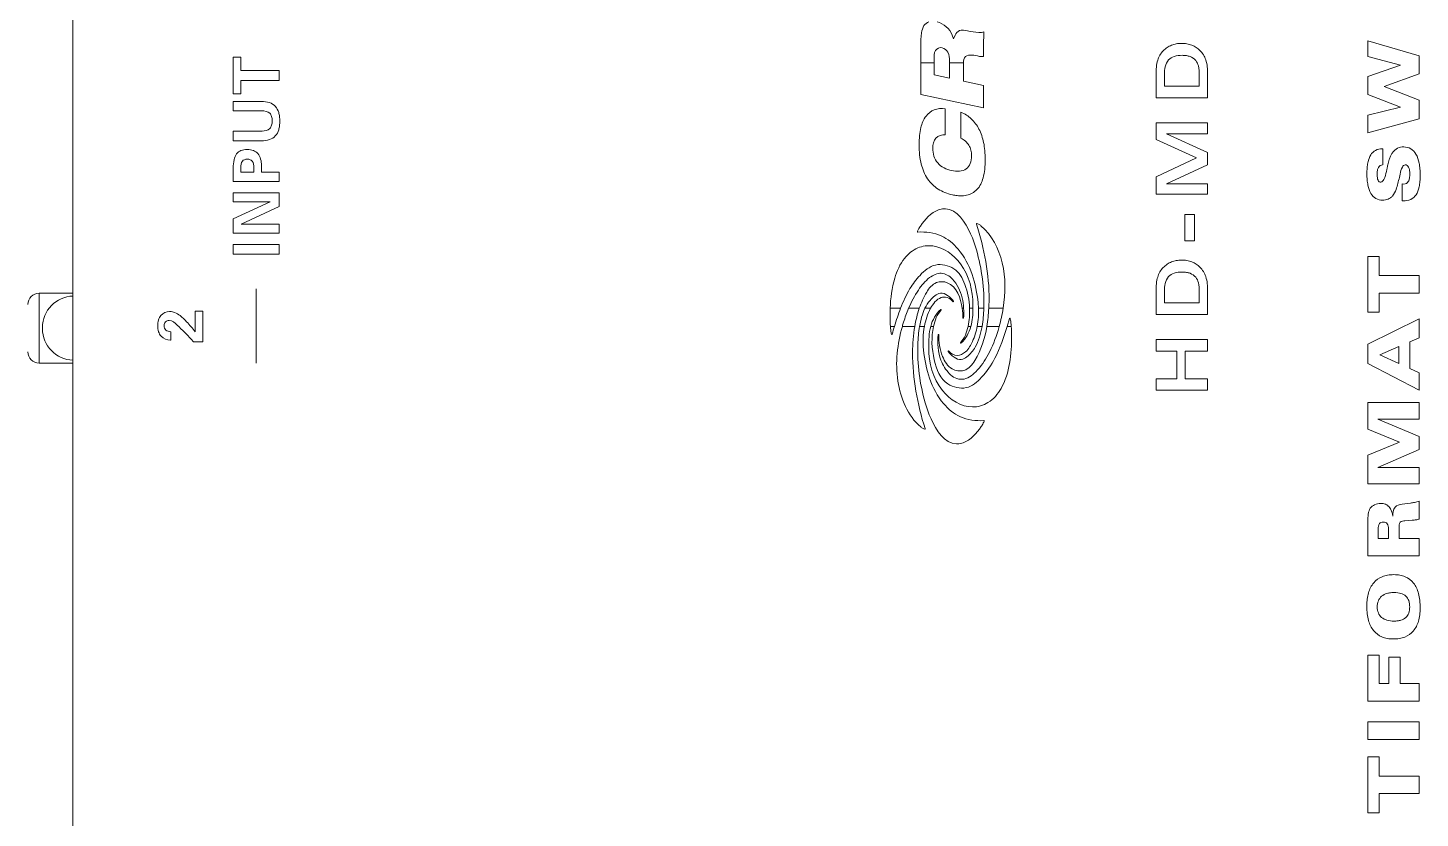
# Model space of a CAD drawing. Header units: millimetres. Extents: x 52029 to 181395, y -167683 to -9934.
# Drawn here: x 69179 to 70091, y -43267 to -42750 of the extents above; entities that cross this region are included whole.
import ezdxf

# ---------------------------------------------------------------- set-up
doc = ezdxf.new("R2010")
doc.units = ezdxf.units.MM
doc.header["$LTSCALE"] = 3
doc.layers.add('FUR', color=8, linetype='Continuous', lineweight=5)

# ---------------------------------------------------------------- blocks, each defined once
blk = doc.blocks.new('hdmd400rx')
at = {"color": 7, "linetype": 'Continuous'}
for p, q in [((-24.434, 181.742), (-24.434, 183.957)), ((-24.434, 183.957), (-19.857, 183.957)), ((-22.183, 183.735), (-22.109, 183.735)), ((-19.857, 181.742), (-19.857, 183.957)), ((-142.16, 181.742), (142.16, 181.742)), ((-22.933, 175.333), (-22.933, 175.365)), ((-22.38, 175.333), (-22.933, 175.333)), ((-23.045, 173.849), (-22.874, 174.004)), ((-23.045, 173.241), (-23.045, 173.849)), ((-21.037, 173.241), (-23.045, 173.241)), ((-22.38, 173.734), (-21.037, 173.734)), ((-21.037, 173.734), (-21.037, 173.241)), ((-17.3, 168.244), (-17.3, 171.245)), ((-17.3, 171.245), (-16.661, 171.245)), ((-16.661, 171.245), (-16.661, 168.244)), ((-15.921, 168.244), (-15.921, 171.245)), ((-15.921, 171.245), (-14.995, 171.245)), ((-15.345, 170.728), (-15.345, 168.244)), ((-14.179, 168.244), (-15.345, 170.728)), ((-14.995, 171.245), (-13.866, 168.832)), ((-13.866, 168.832), (-13.866, 171.245)), ((-13.866, 171.245), (-13.29, 171.245)), ((-13.29, 171.245), (-13.29, 168.244)), ((-12.55, 168.244), (-12.55, 171.245)), ((-12.55, 171.245), (-11.661, 171.245)), ((-11.941, 170.744), (-11.941, 169.906)), ((-11.636, 170.744), (-11.941, 170.744)), ((-9.874, 169.397), (-9.874, 171.245)), ((-9.874, 171.245), (-9.236, 171.245)), ((-9.236, 171.245), (-9.236, 169.353)), ((-7.915, 169.381), (-7.915, 171.245)), ((-7.915, 171.245), (-7.299, 171.245)), ((-7.299, 171.245), (-7.299, 169.397)), ((-6.803, 170.757), (-6.803, 171.245)), ((-6.803, 171.245), (-4.392, 171.245)), ((-5.92, 170.757), (-6.803, 170.757)), ((-5.92, 168.244), (-5.92, 170.757)), ((-5.275, 170.757), (-5.275, 168.244)), ((-4.392, 170.757), (-5.275, 170.757)), ((-4.392, 171.245), (-4.392, 170.757)), ((-19.577, 169.737), (-24.452, 169.737)), ((-11.941, 169.906), (-11.636, 169.906)), ((-11.941, 169.402), (-11.941, 168.244)), ((-11.496, 169.402), (-11.941, 169.402)), ((-16.661, 168.244), (-17.3, 168.244)), ((-15.345, 168.244), (-15.921, 168.244)), ((-13.29, 168.244), (-14.179, 168.244)), ((-11.941, 168.244), (-12.55, 168.244)), ((-5.275, 168.244), (-5.92, 168.244)), ((-22.03, 128.218), (-22.03, 127.957)), ((-20.85, 128.232), (-20.85, 127.553)), ((-22.03, 126.622), (-22.03, 127.435)), ((-20.85, 127.026), (-20.85, 126.326)), ((-22.03, 125.991), (-22.03, 126.308)), ((-20.85, 125.957), (-20.85, 125.589)), ((-7.724, 122.125), (-6.852, 126.225)), ((-6.852, 126.225), (-3.651, 126.225)), ((-4.769, 126.225), (-4.769, 125.349)), ((-22.03, 125.396), (-22.03, 125.577)), ((-5.563, 125.349), (-5.773, 124.36)), ((-4.542, 125.349), (-5.563, 125.349)), ((-14.324, 124.621), (-14.324, 124.71)), ((-9.481, 124.631), (-7.778, 124.631)), ((-5.773, 124.36), (-4.664, 124.36)), ((-4.769, 124.36), (-4.769, 123.437)), ((-2.953, 124.182), (-3.206, 124.092)), ((-3.206, 124.092), (-2.961, 123.981)), ((-29.735, 123.891), (-29.735, 123.822)), ((-22.03, 123.13), (-22.03, 122.949)), ((-20.85, 123.514), (-20.85, 123.427)), ((-8.003, 123.606), (-9.705, 123.606)), ((-5.968, 123.441), (-6.248, 122.125)), ((-4.882, 123.441), (-5.968, 123.441)), ((-4.769, 123.437), (-4.882, 123.441)), ((-22.03, 122.218), (-22.03, 122.536)), ((-20.85, 123.038), (-20.85, 122.814)), ((-20.628, 122.813), (-20.85, 122.814)), ((-20.484, 122.476), (-20.85, 122.45)), ((-20.85, 122.45), (-20.85, 122.104)), ((-22.03, 121.091), (-22.03, 121.905)), ((-20.85, 121.779), (-20.85, 120.838)), ((-6.248, 122.125), (-7.724, 122.125)), ((-22.296, 121.169), (-22.03, 121.091)), ((-22.03, 120.309), (-22.03, 120.57)), ((-22.03, 120.57), (-21.514, 120.418)), ((-26.221, 107.453), (-26.221, 110.829)), ((-26.221, 110.829), (-25.461, 110.829)), ((-25.461, 110.829), (-25.461, 109.474)), ((-23.662, 109.474), (-23.662, 110.829)), ((-23.662, 110.829), (-22.902, 110.829)), ((-22.902, 110.829), (-22.902, 107.453)), ((-21.252, 107.453), (-21.252, 110.829)), ((-21.252, 110.829), (-19.799, 110.829)), ((-13.369, 107.453), (-13.369, 110.829)), ((-13.369, 110.829), (-12.231, 110.829)), ((-12.231, 110.829), (-11.002, 108.174)), ((-11.002, 108.174), (-9.794, 110.829)), ((-9.794, 110.829), (-8.695, 110.829)), ((-8.695, 110.829), (-8.695, 107.453)), ((-7.056, 107.453), (-7.056, 110.829)), ((-7.056, 110.829), (-5.603, 110.829)), ((-25.461, 109.474), (-23.662, 109.474)), ((-20.492, 110.284), (-20.492, 107.997)), ((-19.73, 110.284), (-20.492, 110.284)), ((-12.694, 110.144), (-12.694, 107.453)), ((-11.462, 107.453), (-12.694, 110.144)), ((-9.423, 110.144), (-10.636, 107.453)), ((-9.423, 107.453), (-9.423, 110.144)), ((-6.296, 110.284), (-6.296, 107.997)), ((-5.534, 110.284), (-6.296, 110.284)), ((-25.461, 108.929), (-25.461, 107.453)), ((-23.662, 108.929), (-25.461, 108.929)), ((-23.662, 107.453), (-23.662, 108.929)), ((-16.429, 108.316), (-16.429, 108.943)), ((-16.429, 108.943), (-14.715, 108.943)), ((-14.715, 108.943), (-14.715, 108.316)), ((-20.492, 107.997), (-19.776, 107.997)), ((-14.715, 108.316), (-16.429, 108.316)), ((-6.296, 107.997), (-5.58, 107.997)), ((-25.461, 107.453), (-26.221, 107.453)), ((-22.902, 107.453), (-23.662, 107.453)), ((-19.696, 107.453), (-21.252, 107.453)), ((-12.694, 107.453), (-13.369, 107.453)), ((-10.636, 107.453), (-11.462, 107.453)), ((-8.695, 107.453), (-9.423, 107.453)), ((-5.5, 107.453), (-7.056, 107.453)), ((-53.894, 96.227), (-53.894, 96.968)), ((-53.894, 96.968), (-50.23, 96.968)), ((-50.23, 96.968), (-50.23, 96.227)), ((-49.091, 93.592), (-49.091, 96.968)), ((-49.091, 96.968), (-47.937, 96.968)), ((-47.937, 96.968), (-47.937, 93.592)), ((-46.574, 93.592), (-46.574, 96.968)), ((-46.574, 96.968), (-43.564, 96.968)), ((-43.564, 96.968), (-43.564, 96.227)), ((-37.067, 93.592), (-37.067, 96.968)), ((-37.067, 96.968), (-35.131, 96.968)), ((-32.355, 93.592), (-32.355, 96.968)), ((-32.355, 96.968), (-30.476, 96.968)), ((-30.476, 96.968), (-29.609, 94.876)), ((-29.609, 94.876), (-28.764, 96.968)), ((-28.764, 96.968), (-27.02, 96.968)), ((-27.02, 96.968), (-27.02, 93.592)), ((-26.204, 93.592), (-24.455, 96.968)), ((-24.455, 96.968), (-23.201, 96.968)), ((-23.201, 96.968), (-21.532, 93.592)), ((-21.112, 96.227), (-21.112, 96.968)), ((-21.112, 96.968), (-17.448, 96.968)), ((-17.448, 96.968), (-17.448, 96.227)), ((-8.436, 93.592), (-9.352, 96.968)), ((-9.352, 96.968), (-8.203, 96.968)), ((-8.203, 96.968), (-7.679, 94.821)), ((-7.679, 94.821), (-6.852, 96.968)), ((-6.852, 96.968), (-5.676, 96.968)), ((-5.676, 96.968), (-4.928, 94.821)), ((-4.928, 94.821), (-4.365, 96.968)), ((-4.365, 96.968), (-3.332, 96.968)), ((-3.332, 96.968), (-4.307, 93.592)), ((-52.638, 96.227), (-53.894, 96.227)), ((-52.638, 93.592), (-52.638, 96.227)), ((-51.486, 96.227), (-51.486, 93.592)), ((-50.23, 96.227), (-51.486, 96.227)), ((-45.42, 96.227), (-45.42, 95.592)), ((-43.564, 96.227), (-45.42, 96.227)), ((-35.937, 96.284), (-35.937, 95.609)), ((-35.296, 96.284), (-35.937, 96.284)), ((-31.268, 96.311), (-31.268, 93.592)), ((-30.101, 93.592), (-31.268, 96.311)), ((-28.103, 96.311), (-29.238, 93.592)), ((-28.103, 93.592), (-28.103, 96.311)), ((-23.89, 96.165), (-24.462, 94.938)), ((-23.35, 94.938), (-23.89, 96.165)), ((-19.855, 96.227), (-21.112, 96.227)), ((-19.855, 93.592), (-19.855, 96.227)), ((-18.704, 96.227), (-18.704, 93.592)), ((-17.448, 96.227), (-18.704, 96.227)), ((-10.402, 95.982), (-11.457, 95.982)), ((-10.402, 96.021), (-10.402, 95.982)), ((-6.328, 95.89), (-7.219, 93.592)), ((-5.497, 93.592), (-6.328, 95.89)), ((-45.42, 95.592), (-43.706, 95.592)), ((-45.42, 94.853), (-45.42, 93.592)), ((-43.706, 94.853), (-45.42, 94.853)), ((-43.706, 95.592), (-43.706, 94.853)), ((-35.937, 95.609), (-35.296, 95.609)), ((-35.937, 94.915), (-35.937, 93.592)), ((-35.225, 94.915), (-35.937, 94.915)), ((-24.462, 94.938), (-23.35, 94.938)), ((-12.054, 94.849), (-12.272, 94.897)), ((-34.733, 94.061), (-34.765, 94.528)), ((-33.669, 94.718), (-33.607, 94.157)), ((-24.799, 94.201), (-25.071, 93.592)), ((-23.045, 94.201), (-24.799, 94.201)), ((-22.791, 93.592), (-23.045, 94.201)), ((-13.815, 94.656), (-13.815, 94.707)), ((-13.815, 94.707), (-12.704, 94.707)), ((-12.704, 94.707), (-12.714, 94.604)), ((-51.486, 93.592), (-52.638, 93.592)), ((-47.937, 93.592), (-49.091, 93.592)), ((-45.42, 93.592), (-46.574, 93.592)), ((-35.937, 93.592), (-37.067, 93.592)), ((-33.481, 93.592), (-34.653, 93.592)), ((-31.268, 93.592), (-32.355, 93.592)), ((-29.238, 93.592), (-30.101, 93.592)), ((-27.02, 93.592), (-28.103, 93.592)), ((-25.071, 93.592), (-26.204, 93.592)), ((-21.532, 93.592), (-22.791, 93.592)), ((-18.704, 93.592), (-19.855, 93.592)), ((-7.219, 93.592), (-8.436, 93.592)), ((-4.307, 93.592), (-5.497, 93.592))]:
    blk.add_line(p, q, dxfattribs=at)
for centre, radius, start, end in [((-23.696, 183.957), 0.738, 90, 180), ((-20.595, 183.957), 0.738, 0, 90), ((-22.183, 181.668), 2.067, 90, 177.9532), ((-22.109, 181.668), 2.067, 2.0468, 90), ((-29.963, 101.916), 27.222, 73.05698, 74.18841), ((-24.127, 119.709), 8.006, 72.83071, 74.8169), ((-24.621, 118.061), 9.726, 67.18397, 72.91131), ((-23.009, 120.714), 5.367, 79.48911, 96.06516), ((-20.47, 134.442), 12.344, 268.23689, 286.21554), ((-19.301, 130.93), 10.21, 254.49676, 261.27325), ((-22.838, 134.543), 14.257, 270.80747, 273.24803)]:
    blk.add_arc(centre, radius, start, end, dxfattribs=at)
for points, knots in [([(-22.933, 175.365), (-22.933, 175.583), (-22.796, 175.943), (-22.373, 176.163), (-21.996, 176.206), (-21.621, 176.164), (-21.206, 175.964), (-21.051, 175.615), (-21.054, 175.394), (-21.054, 175.381)], [0, 0, 0, 0, 0.23605, 0.359235, 0.500783, 0.641429, 0.763699, 0.986206, 1, 1, 1, 1]), ([(-22.874, 174.004), (-22.553, 174.291), (-22.14, 174.714), (-21.646, 175.23), (-21.646, 175.432)], [0, 0, 0, 0, 0.680971, 1, 1, 1, 1]), ([(-21.646, 175.432), (-21.646, 175.52), (-21.713, 175.71), (-21.956, 175.79), (-22.15, 175.76), (-22.341, 175.632), (-22.376, 175.448), (-22.38, 175.333)], [0, 0, 0, 0, 0.221723, 0.443446, 0.584259, 0.70767, 1, 1, 1, 1]), ([(-21.054, 175.381), (-21.058, 175.279), (-21.118, 175.044), (-21.349, 174.672), (-21.79, 174.232), (-22.157, 173.917), (-22.38, 173.734)], [0, 0, 0, 0, 0.141163, 0.329202, 0.60006, 1, 1, 1, 1]), ([(-11.661, 171.245), (-11.476, 171.245), (-11.155, 171.224), (-10.727, 171.071), (-10.478, 170.736), (-10.432, 170.335), (-10.478, 169.937), (-10.783, 169.477), (-11.223, 169.402), (-11.496, 169.402)], [0, 0, 0, 0, 0.166892, 0.290067, 0.397133, 0.523906, 0.647206, 0.753438, 1, 1, 1, 1]), ([(-11.636, 169.906), (-11.49, 169.906), (-11.258, 169.912), (-11.094, 170.14), (-11.076, 170.327), (-11.095, 170.513), (-11.26, 170.738), (-11.49, 170.744), (-11.636, 170.744)], [0, 0, 0, 0, 0.276197, 0.377381, 0.501109, 0.623803, 0.72457, 1, 1, 1, 1]), ([(-7.299, 169.397), (-7.299, 169.219), (-7.333, 168.887), (-7.592, 168.459), (-7.955, 168.275), (-8.293, 168.207), (-8.587, 168.192), (-8.882, 168.207), (-9.221, 168.273), (-9.585, 168.455), (-9.842, 168.886), (-9.874, 169.218), (-9.874, 169.397)], [0, 0, 0, 0, 0.132766, 0.243003, 0.356996, 0.423757, 0.499545, 0.575944, 0.643, 0.756553, 0.866326, 1, 1, 1, 1]), ([(-9.236, 169.353), (-9.236, 169.178), (-9.174, 168.885), (-8.847, 168.707), (-8.568, 168.68), (-8.288, 168.706), (-7.962, 168.897), (-7.915, 169.199), (-7.915, 169.381)], [0, 0, 0, 0, 0.244898, 0.358038, 0.496755, 0.633924, 0.744944, 1, 1, 1, 1]), ([(-22.03, 127.435), (-23.186, 127.756), (-25.527, 128.068), (-27.898, 127.088), (-28.62, 126.234)], [0, 0, 0, 0, 0.517607, 1, 1, 1, 1]), ([(-22.544, 128.15), (-22.515, 128.156), (-22.352, 128.188), (-22.188, 128.209), (-22.052, 128.217)], [0, 0, 0, 0, 0.178025, 1, 1, 1, 1]), ([(-20.85, 128.232), (-20.185, 128.208), (-19.034, 128.07), (-17.614, 127.447), (-16.813, 126.503), (-16.631, 125.021), (-17.973, 123.236), (-19.691, 122.816), (-20.628, 122.813)], [0, 0, 0, 0, 0.189802, 0.32772, 0.433095, 0.527094, 0.732392, 1, 1, 1, 1]), ([(-28.731, 125.947), (-27.127, 126.456), (-24.858, 126.89), (-22.597, 126.718), (-22.03, 126.622)], [0, 0, 0, 0, 0.745309, 1, 1, 1, 1]), ([(-18.254, 124.067), (-18.032, 124.411), (-17.816, 125.331), (-18.642, 126.296), (-19.631, 127.031), (-20.407, 127.38), (-20.85, 127.553)], [0, 0, 0, 0, 0.247694, 0.492723, 0.712406, 1, 1, 1, 1]), ([(-18.93, 124.163), (-18.729, 124.346), (-18.409, 124.889), (-18.853, 125.783), (-19.701, 126.466), (-20.433, 126.849), (-20.85, 127.026)], [0, 0, 0, 0, 0.199585, 0.399072, 0.66706, 1, 1, 1, 1]), ([(-27.037, 125.938), (-27.394, 125.833), (-28.428, 125.481), (-29.709, 124.672), (-29.735, 123.891)], [0, 0, 0, 0, 0.322746, 1, 1, 1, 1]), ([(-28.62, 126.234), (-28.659, 126.188), (-28.692, 126.097), (-28.782, 126.009), (-28.743, 125.943), (-28.731, 125.947)], [0, 0, 0, 0, 0.542858, 0.881712, 1, 1, 1, 1]), ([(-28.206, 122.103), (-28.232, 122.621), (-28.114, 123.655), (-26.608, 125.418), (-24.819, 125.919), (-23.576, 126.051)], [0, 0, 0, 0, 0.231906, 0.440744, 1, 1, 1, 1]), ([(-22.03, 126.308), (-22.42, 126.376), (-24.098, 126.517), (-25.803, 126.299), (-27.037, 125.938)], [0, 0, 0, 0, 0.235338, 1, 1, 1, 1]), ([(-19.796, 125.845), (-19.537, 125.694), (-19.074, 125.316), (-19.103, 123.987), (-20.208, 123.604), (-20.85, 123.514)], [0, 0, 0, 0, 0.253476, 0.452521, 1, 1, 1, 1]), ([(-15.854, 126.424), (-15.828, 125.906), (-15.946, 124.872), (-17.452, 123.109), (-19.241, 122.608), (-20.484, 122.476)], [0, 0, 0, 0, 0.231898, 0.440746, 1, 1, 1, 1]), ([(-15.465, 126.256), (-15.529, 126.301), (-15.622, 126.362), (-15.752, 126.404), (-15.803, 126.459), (-15.855, 126.437), (-15.854, 126.424)], [0, 0, 0, 0, 0.53071, 0.74294, 0.916034, 1, 1, 1, 1]), ([(-14.324, 124.71), (-14.329, 124.834), (-14.479, 125.485), (-15.031, 125.951), (-15.465, 126.256)], [0, 0, 0, 0, 0.189498, 1, 1, 1, 1]), ([(-7.778, 124.631), (-7.749, 124.87), (-7.769, 125.361), (-8.257, 125.977), (-8.911, 126.22), (-9.554, 126.323), (-10.155, 126.348), (-10.784, 126.319), (-11.551, 126.189), (-12.381, 125.86), (-12.986, 125.246), (-13.283, 124.653), (-13.407, 124.229), (-13.453, 123.957), (-13.464, 123.858)], [0, 0, 0, 0, 0.090655, 0.175341, 0.279541, 0.34501, 0.421153, 0.505587, 0.581632, 0.713999, 0.834344, 0.896403, 0.96251, 1, 1, 1, 1]), ([(-3.651, 126.225), (-3.37, 126.225), (-2.927, 126.213), (-2.333, 126.092), (-2.13, 125.83), (-2.088, 125.702)], [0, 0, 0, 0, 0.481652, 0.769767, 1, 1, 1, 1]), ([(-23.433, 125.714), (-24.416, 125.711), (-26.22, 125.261), (-27.531, 123.255), (-27.087, 121.703), (-26.001, 120.8), (-24.433, 120.348), (-23.244, 120.279), (-22.637, 120.287)], [0, 0, 0, 0, 0.266715, 0.468612, 0.564313, 0.678652, 0.835383, 1, 1, 1, 1]), ([(-25.806, 124.46), (-25.48, 124.967), (-24.08, 125.496), (-22.747, 125.553), (-22.03, 125.396)], [0, 0, 0, 0, 0.450776, 1, 1, 1, 1]), ([(-22.569, 125.098), (-23.133, 125.125), (-24.083, 125.101), (-24.875, 124.595), (-25.129, 124.363)], [0, 0, 0, 0, 0.620772, 1, 1, 1, 1]), ([(-24.264, 122.682), (-24.545, 122.846), (-25.06, 123.289), (-24.876, 124.335), (-23.881, 124.944), (-23.054, 125.056), (-22.57, 125.055)], [0, 0, 0, 0, 0.23071, 0.416323, 0.657012, 1, 1, 1, 1]), ([(-20.85, 125.589), (-20.562, 125.431), (-20.124, 125.124), (-20.098, 124.459), (-20.299, 124.222), (-20.418, 124.116)], [0, 0, 0, 0, 0.532186, 0.742712, 1, 1, 1, 1]), ([(-20.39, 124.082), (-20.117, 124.282), (-19.586, 124.915), (-20.127, 125.441), (-20.332, 125.624)], [0, 0, 0, 0, 0.552162, 1, 1, 1, 1]), ([(-11.829, 124.198), (-11.756, 124.541), (-11.441, 125.232), (-10.705, 125.45), (-10.368, 125.45)], [0, 0, 0, 0, 0.51026, 1, 1, 1, 1]), ([(-10.368, 125.45), (-10.136, 125.45), (-9.626, 125.352), (-9.476, 124.846), (-9.481, 124.631)], [0, 0, 0, 0, 0.518821, 1, 1, 1, 1]), ([(-3.78, 124.84), (-3.748, 124.993), (-3.936, 125.419), (-4.346, 125.349), (-4.542, 125.349)], [0, 0, 0, 0, 0.441955, 1, 1, 1, 1]), ([(-22.03, 120.57), (-22.744, 120.788), (-23.946, 121.205), (-25.322, 122.113), (-26.244, 123.196), (-26.028, 124.115), (-25.806, 124.46)], [0, 0, 0, 0, 0.360989, 0.606024, 0.801854, 1, 1, 1, 1]), ([(-25.129, 124.363), (-25.357, 124.156), (-25.688, 123.457), (-24.943, 122.469), (-23.812, 121.729), (-22.839, 121.335), (-22.296, 121.169)], [0, 0, 0, 0, 0.183162, 0.383849, 0.662185, 1, 1, 1, 1]), ([(-23.67, 124.445), (-23.943, 124.245), (-24.475, 123.611), (-23.933, 123.086), (-23.728, 122.903)], [0, 0, 0, 0, 0.552145, 1, 1, 1, 1]), ([(-22.03, 122.536), (-22.37, 122.6), (-22.969, 122.782), (-23.683, 123.19), (-24.072, 123.859), (-23.802, 124.269), (-23.642, 124.411)], [0, 0, 0, 0, 0.334888, 0.59966, 0.793025, 1, 1, 1, 1]), ([(-20.85, 123.427), (-20.617, 123.439), (-19.923, 123.509), (-19.273, 123.853), (-18.93, 124.163)], [0, 0, 0, 0, 0.335093, 1, 1, 1, 1]), ([(-20.85, 123.038), (-20.318, 123.061), (-19.385, 123.223), (-18.48, 123.714), (-18.254, 124.067)], [0, 0, 0, 0, 0.559408, 1, 1, 1, 1]), ([(-17.023, 122.589), (-16.668, 122.693), (-15.636, 123.046), (-14.361, 123.842), (-14.324, 124.621)], [0, 0, 0, 0, 0.321997, 1, 1, 1, 1]), ([(-9.705, 123.606), (-9.807, 123.396), (-10.048, 123.109), (-10.495, 122.932), (-10.909, 122.89), (-11.355, 122.943), (-11.901, 123.334), (-11.895, 123.886), (-11.829, 124.198)], [0, 0, 0, 0, 0.211068, 0.315344, 0.428552, 0.584832, 0.711502, 1, 1, 1, 1]), ([(-4.664, 124.36), (-4.468, 124.36), (-4.08, 124.351), (-3.814, 124.68), (-3.78, 124.84)], [0, 0, 0, 0, 0.544855, 1, 1, 1, 1]), ([(-2.961, 123.981), (-2.837, 123.924), (-2.554, 123.695), (-2.653, 123.349), (-2.682, 123.176)], [0, 0, 0, 0, 0.438811, 1, 1, 1, 1]), ([(-29.735, 123.822), (-29.731, 123.698), (-29.584, 123.044), (-29.029, 122.577), (-28.595, 122.271)], [0, 0, 0, 0, 0.189368, 1, 1, 1, 1]), ([(-13.464, 123.858), (-13.472, 123.792), (-13.488, 123.582), (-13.462, 123.113), (-13.112, 122.46), (-12.406, 122.15), (-11.722, 122.029), (-11.123, 122.002), (-10.534, 122.027), (-9.857, 122.124), (-9.118, 122.362), (-8.411, 122.882), (-8.11, 123.357), (-8.003, 123.606)], [0, 0, 0, 0, 0.027724, 0.087953, 0.194466, 0.316794, 0.39428, 0.485513, 0.566445, 0.640409, 0.770824, 0.886517, 1, 1, 1, 1]), ([(-4.261, 122.891), (-4.247, 123.03), (-4.293, 123.371), (-4.626, 123.429), (-4.769, 123.437)], [0, 0, 0, 0, 0.494029, 1, 1, 1, 1]), ([(-2.682, 123.176), (-2.722, 122.929), (-2.8, 122.581), (-2.789, 122.193), (-2.733, 122.095)], [0, 0, 0, 0, 0.688403, 1, 1, 1, 1]), ([(-28.595, 122.271), (-28.531, 122.226), (-28.438, 122.165), (-28.308, 122.123), (-28.256, 122.068), (-28.205, 122.09), (-28.206, 122.103)], [0, 0, 0, 0, 0.53071, 0.74294, 0.916034, 1, 1, 1, 1]), ([(-23.728, 122.903), (-23.628, 122.815), (-23.119, 122.462), (-22.505, 122.3), (-22.03, 122.218)], [0, 0, 0, 0, 0.216449, 1, 1, 1, 1]), ([(-20.85, 121.779), (-20.671, 121.769), (-18.809, 121.706), (-16.933, 122.07), (-15.329, 122.58)], [0, 0, 0, 0, 0.096356, 1, 1, 1, 1]), ([(-15.44, 122.293), (-16.041, 121.582), (-17.898, 120.633), (-19.865, 120.687), (-20.85, 120.838)], [0, 0, 0, 0, 0.482886, 1, 1, 1, 1]), ([(-15.329, 122.58), (-15.317, 122.584), (-15.278, 122.518), (-15.368, 122.43), (-15.401, 122.339), (-15.44, 122.293)], [0, 0, 0, 0, 0.118288, 0.457142, 1, 1, 1, 1]), ([(-4.361, 122.125), (-4.373, 122.21), (-4.334, 122.47), (-4.277, 122.72), (-4.261, 122.891)], [0, 0, 0, 0, 0.333624, 1, 1, 1, 1]), ([(-2.733, 122.095), (-2.857, 122.108), (-3.254, 122.115), (-3.796, 122.124), (-4.214, 122.125), (-4.361, 122.125)], [0, 0, 0, 0, 0.229954, 0.729623, 1, 1, 1, 1]), ([(-21.516, 120.377), (-21.545, 120.371), (-21.708, 120.34), (-21.873, 120.318), (-22.009, 120.31)], [0, 0, 0, 0, 0.178526, 1, 1, 1, 1]), ([(-19.799, 110.829), (-19.609, 110.829), (-19.273, 110.817), (-18.82, 110.741), (-18.46, 110.588), (-18.178, 110.367), (-17.959, 110.106), (-17.799, 109.818), (-17.708, 109.497), (-17.681, 109.156), (-17.708, 108.812), (-17.82, 108.384), (-18.073, 107.999), (-18.434, 107.712), (-18.943, 107.478), (-19.386, 107.453), (-19.696, 107.453)], [0, 0, 0, 0, 0.094042, 0.166542, 0.227055, 0.286128, 0.342369, 0.395391, 0.448757, 0.506218, 0.564648, 0.619299, 0.724576, 0.785769, 0.846519, 1, 1, 1, 1]), ([(-5.603, 110.829), (-5.413, 110.829), (-5.077, 110.817), (-4.624, 110.741), (-4.264, 110.588), (-3.982, 110.367), (-3.763, 110.106), (-3.603, 109.817), (-3.512, 109.497), (-3.485, 109.156), (-3.512, 108.812), (-3.625, 108.384), (-3.877, 107.999), (-4.238, 107.712), (-4.747, 107.478), (-5.19, 107.453), (-5.5, 107.453)], [0, 0, 0, 0, 0.094043, 0.166544, 0.227059, 0.286133, 0.342382, 0.395379, 0.448761, 0.506222, 0.564654, 0.619315, 0.724571, 0.785765, 0.846517, 1, 1, 1, 1]), ([(-19.776, 107.997), (-19.573, 107.997), (-19.232, 107.997), (-18.777, 108.211), (-18.563, 108.53), (-18.485, 108.847), (-18.463, 109.199), (-18.503, 109.616), (-18.85, 110.206), (-19.398, 110.284), (-19.73, 110.284)], [0, 0, 0, 0, 0.154216, 0.255845, 0.369935, 0.432671, 0.503938, 0.638416, 0.747029, 1, 1, 1, 1]), ([(-5.58, 107.997), (-5.377, 107.997), (-5.036, 107.997), (-4.581, 108.211), (-4.367, 108.53), (-4.289, 108.847), (-4.267, 109.199), (-4.307, 109.616), (-4.654, 110.206), (-5.202, 110.284), (-5.534, 110.284)], [0, 0, 0, 0, 0.154219, 0.25585, 0.369906, 0.432658, 0.503927, 0.638408, 0.747024, 1, 1, 1, 1]), ([(-40.466, 93.535), (-40.623, 93.535), (-40.921, 93.55), (-41.45, 93.653), (-42.015, 93.925), (-42.368, 94.43), (-42.491, 94.899), (-42.52, 95.289), (-42.49, 95.678), (-42.357, 96.143), (-41.979, 96.641), (-41.396, 96.909), (-40.849, 97.012), (-40.511, 97.029), (-40.317, 97.027), (-40.285, 97.027)], [0, 0, 0, 0, 0.07529, 0.142224, 0.257723, 0.365566, 0.424006, 0.488758, 0.551942, 0.60953, 0.718718, 0.838309, 0.907337, 0.984691, 1, 1, 1, 1]), ([(-40.285, 97.027), (-40.157, 97.024), (-39.887, 97.006), (-39.379, 96.908), (-38.804, 96.634), (-38.441, 96.126), (-38.315, 95.652), (-38.286, 95.259), (-38.315, 94.869), (-38.447, 94.403), (-38.828, 93.906), (-39.421, 93.649), (-39.895, 93.565), (-40.211, 93.539), (-40.379, 93.535), (-40.466, 93.535)], [0, 0, 0, 0, 0.062365, 0.131718, 0.251564, 0.362877, 0.422857, 0.489184, 0.554065, 0.612818, 0.723127, 0.845758, 0.918131, 0.957802, 1, 1, 1, 1]), ([(-35.131, 96.968), (-34.961, 96.968), (-34.686, 96.964), (-34.342, 96.943), (-34.115, 96.886), (-33.886, 96.778), (-33.675, 96.516), (-33.607, 96.149), (-33.659, 95.808), (-33.911, 95.451), (-34.249, 95.348), (-34.47, 95.332)], [0, 0, 0, 0, 0.156708, 0.254211, 0.3172, 0.371348, 0.485016, 0.611214, 0.705975, 0.796216, 1, 1, 1, 1]), ([(-12.272, 94.897), (-12.537, 94.954), (-12.959, 95.062), (-13.431, 95.262), (-13.623, 95.476), (-13.74, 95.688), (-13.795, 96.024), (-13.701, 96.464), (-13.312, 96.812), (-12.863, 96.95), (-12.426, 97.01), (-12.045, 97.023), (-11.669, 97.01), (-11.41, 96.976), (-11.28, 96.95), (-11.262, 96.946)], [0, 0, 0, 0, 0.161115, 0.260378, 0.294865, 0.329116, 0.402711, 0.49224, 0.583094, 0.696858, 0.766128, 0.84485, 0.922124, 0.989268, 1, 1, 1, 1]), ([(-11.262, 96.946), (-11.102, 96.912), (-10.804, 96.815), (-10.457, 96.48), (-10.402, 96.172), (-10.402, 96.021)], [0, 0, 0, 0, 0.355229, 0.670253, 1, 1, 1, 1]), ([(-39.468, 95.28), (-39.47, 95.349), (-39.479, 95.493), (-39.532, 95.764), (-39.678, 96.072), (-40.014, 96.309), (-40.412, 96.362), (-40.807, 96.306), (-41.126, 96.069), (-41.307, 95.694), (-41.338, 95.407), (-41.338, 95.251)], [0, 0, 0, 0, 0.063759, 0.134654, 0.257107, 0.37121, 0.50072, 0.622821, 0.734786, 0.855122, 1, 1, 1, 1]), ([(-35.296, 95.609), (-35.18, 95.609), (-34.998, 95.621), (-34.861, 95.796), (-34.844, 95.946), (-34.859, 96.096), (-34.993, 96.277), (-35.178, 96.284), (-35.296, 96.284)], [0, 0, 0, 0, 0.273673, 0.377238, 0.497574, 0.621302, 0.723239, 1, 1, 1, 1]), ([(-11.897, 95.746), (-11.827, 95.731), (-11.681, 95.702), (-11.471, 95.653), (-11.278, 95.604), (-11.121, 95.56), (-10.961, 95.506), (-10.798, 95.434), (-10.563, 95.298), (-10.333, 95.025), (-10.243, 94.588), (-10.355, 94.115), (-10.776, 93.755), (-11.256, 93.607), (-11.725, 93.544), (-12.129, 93.53), (-12.527, 93.543), (-12.781, 93.578), (-12.898, 93.601)], [0, 0, 0, 0, 0.039978, 0.084016, 0.121404, 0.152171, 0.176365, 0.21623, 0.252584, 0.3289, 0.408197, 0.496678, 0.589092, 0.705492, 0.77584, 0.855465, 0.933196, 1, 1, 1, 1]), ([(-11.457, 95.998), (-11.457, 96.101), (-11.576, 96.275), (-11.835, 96.34), (-12.067, 96.358), (-12.284, 96.345), (-12.448, 96.302), (-12.562, 96.224), (-12.589, 96.141), (-12.588, 96.105)], [0, 0, 0, 0, 0.220181, 0.368767, 0.562965, 0.714957, 0.8325, 0.921518, 1, 1, 1, 1]), ([(-12.588, 96.105), (-12.584, 96.021), (-12.321, 95.824), (-12.074, 95.784), (-11.897, 95.746)], [0, 0, 0, 0, 0.324001, 1, 1, 1, 1]), ([(-41.338, 95.251), (-41.338, 95.171), (-41.329, 95.018), (-41.276, 94.749), (-41.134, 94.46), (-40.805, 94.248), (-40.408, 94.204), (-40.012, 94.248), (-39.677, 94.454), (-39.493, 94.809), (-39.466, 95.098), (-39.468, 95.263), (-39.468, 95.28)], [0, 0, 0, 0, 0.075475, 0.142241, 0.256562, 0.365323, 0.493235, 0.623012, 0.73261, 0.845647, 0.983989, 1, 1, 1, 1]), ([(-34.765, 94.528), (-34.771, 94.636), (-34.817, 94.913), (-35.103, 94.915), (-35.225, 94.915)], [0, 0, 0, 0, 0.46833, 1, 1, 1, 1]), ([(-34.47, 95.332), (-34.266, 95.32), (-33.839, 95.288), (-33.686, 94.884), (-33.669, 94.718)], [0, 0, 0, 0, 0.54913, 1, 1, 1, 1]), ([(-11.452, 94.51), (-11.458, 94.588), (-11.671, 94.779), (-11.899, 94.815), (-12.054, 94.849)], [0, 0, 0, 0, 0.336685, 1, 1, 1, 1]), ([(-34.653, 93.592), (-34.677, 93.658), (-34.715, 93.814), (-34.728, 93.972), (-34.733, 94.061)], [0, 0, 0, 0, 0.440791, 1, 1, 1, 1]), ([(-33.607, 94.157), (-33.598, 94.072), (-33.561, 93.882), (-33.511, 93.695), (-33.481, 93.592)], [0, 0, 0, 0, 0.444957, 1, 1, 1, 1]), ([(-12.898, 93.601), (-13.081, 93.639), (-13.415, 93.741), (-13.769, 94.147), (-13.815, 94.484), (-13.815, 94.656)], [0, 0, 0, 0, 0.363629, 0.662176, 1, 1, 1, 1]), ([(-12.714, 94.604), (-12.714, 94.491), (-12.593, 94.295), (-12.304, 94.227), (-12.048, 94.209), (-11.801, 94.223), (-11.614, 94.279), (-11.484, 94.371), (-11.45, 94.468), (-11.452, 94.51)], [0, 0, 0, 0, 0.214198, 0.357428, 0.552286, 0.704201, 0.82498, 0.91851, 1, 1, 1, 1])]:
    blk.add_open_spline(points, degree=3, knots=knots, dxfattribs=at)
for points in [[(-22.546, 128.109), (-22.559, 128.112), (-22.557, 128.148), (-22.544, 128.15)], [(-22.03, 128.218), (-21.637, 128.24), (-21.243, 128.246), (-20.85, 128.232)], [(-20.85, 127.553), (-21.238, 127.703), (-21.632, 127.835), (-22.03, 127.957)], [(-20.85, 126.326), (-21.233, 126.458), (-21.63, 126.555), (-22.03, 126.622)], [(-22.03, 126.308), (-21.625, 126.239), (-21.22, 126.134), (-20.85, 125.957)], [(-20.85, 125.589), (-21.214, 125.789), (-21.622, 125.914), (-22.03, 125.991)], [(-20.85, 126.326), (-20.485, 126.2), (-20.129, 126.04), (-19.796, 125.845)], [(-20.332, 125.624), (-20.485, 125.76), (-20.665, 125.868), (-20.85, 125.957)], [(-22.03, 125.577), (-22.484, 125.697), (-22.963, 125.715), (-23.433, 125.714)], [(-22.57, 125.055), (-22.556, 125.055), (-22.555, 125.097), (-22.569, 125.098)], [(-22.03, 125.577), (-21.617, 125.468), (-21.209, 125.246), (-20.926, 124.927)], [(-20.957, 124.896), (-21.249, 125.162), (-21.644, 125.312), (-22.03, 125.396)], [(-20.926, 124.927), (-20.917, 124.916), (-20.946, 124.886), (-20.957, 124.896)], [(-2.088, 125.158), (-2.19, 124.735), (-2.544, 124.328), (-2.953, 124.182)], [(-23.642, 124.411), (-23.631, 124.421), (-23.658, 124.454), (-23.67, 124.445)], [(-20.418, 124.116), (-20.428, 124.106), (-20.402, 124.073), (-20.39, 124.082)], [(-23.134, 123.6), (-23.143, 123.611), (-23.114, 123.64), (-23.103, 123.631)], [(-22.03, 122.949), (-22.443, 123.059), (-22.85, 123.28), (-23.134, 123.6)], [(-23.103, 123.631), (-22.811, 123.365), (-22.415, 123.215), (-22.03, 123.13)], [(-22.03, 123.13), (-21.644, 123.046), (-21.244, 123.022), (-20.85, 123.038)], [(-21.492, 123.428), (-21.506, 123.429), (-21.504, 123.472), (-21.49, 123.472)], [(-20.85, 123.427), (-21.064, 123.416), (-21.278, 123.418), (-21.492, 123.428)], [(-21.49, 123.472), (-21.276, 123.472), (-21.062, 123.484), (-20.85, 123.514)], [(-22.03, 121.905), (-22.807, 122.035), (-23.584, 122.283), (-24.264, 122.682)], [(-20.85, 122.814), (-21.246, 122.82), (-21.647, 122.848), (-22.03, 122.949)], [(-22.03, 122.536), (-21.642, 122.463), (-21.244, 122.435), (-20.85, 122.45)], [(-20.85, 122.104), (-21.245, 122.116), (-21.641, 122.15), (-22.03, 122.218)], [(-22.03, 121.905), (-21.64, 121.839), (-21.245, 121.8), (-20.85, 121.779)], [(-21.514, 120.418), (-21.501, 120.415), (-21.502, 120.379), (-21.516, 120.377)]]:
    blk.add_open_spline(points, degree=3, dxfattribs=at)

msp = doc.modelspace()

# ---------------------------------------------------------------- block references
at = {"layer": 'FUR', "xscale": 10, "yscale": 10, "zscale": 10, "rotation": 90}
msp.add_blockref('hdmd400rx', (71026.11, -42724.96), dxfattribs=at)

doc.saveas('drawing.dxf')
